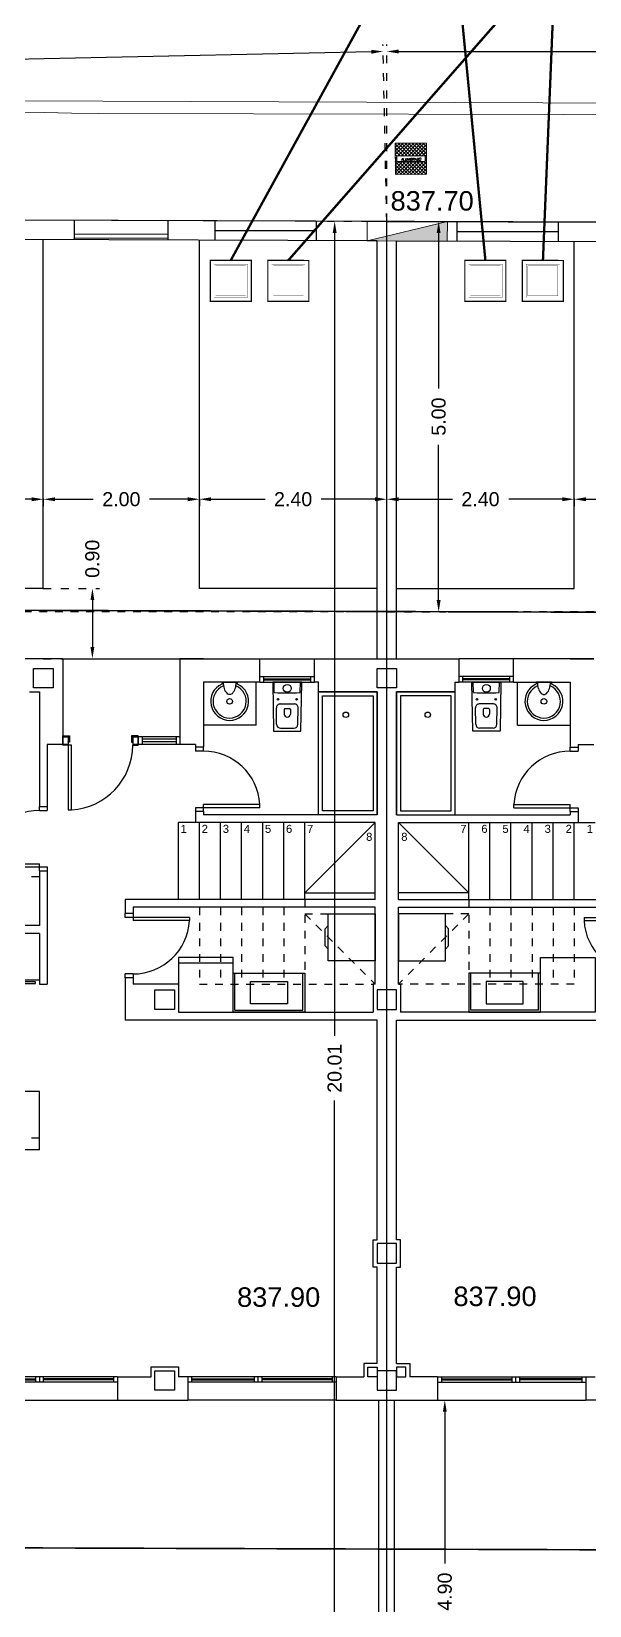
# Model space of a CAD drawing. Header units: millimetres. Extents: x 441061 to 442903, y 4515148 to 4515613.
# Drawn here: x 442276.41 to 442283.56, y 4515530.86 to 4515551.03 of the extents above; entities that cross this region are included whole.
import ezdxf
from ezdxf.enums import TextEntityAlignment as Align

# ---------------------------------------------------------------- set-up
doc = ezdxf.new("R2010")
doc.units = ezdxf.units.MM
for name, pattern in [('CONTINUA', [0]), ('PUNTOS2', [0.125, 0, -0.125]), ('RAYITAS', [0.375, 0.25, -0.125])]:
    doc.linetypes.add(name, pattern=pattern)
for name, color, linetype in [('01_cotas', 254, 'Continuous'), ('01_ejes', 10, 'Continuous'), ('01_implantación', 5, 'Continuous'), ('01_mono BAJA', 2, 'Continuous'), ('01_parcela', 7, 'Continuous'), ('01_proyección', 4, 'RAYITAS'), ('01_retranqueo', 250, 'Continuous'), ('01_textos', 7, 'Continuous'), ('01_urb interior', 4, 'Continuous')]:
    doc.layers.add(name, color=color, linetype=linetype)
doc.layers.add('01_muebles_B', color=254, linetype='Continuous', lineweight=5)
doc.layers.add('INGIN SANEAMIENTO ENTERRADO FECALES', color=10, linetype='Continuous', lineweight=25)
doc.styles.add('Estilo1', font='swissel.ttf')
doc.styles.add('NIEVES2', font='sanss___.ttf')
doc.styles.add('ROMANS', font='romans')
doc.dimstyles.new('DECIMAL-50', dxfattribs={"dimtxt": 0.08, "dimasz": 0.15, "dimexe": 0.09, "dimexo": 0, "dimgap": 0.09, "dimtad": 0, "dimzin": 0, "dimdsep": 46, "dimtxsty": 'ROMANS', "dimcen": 0.09, "dimclrt": 6, "dimadec": 0, "dimazin": 0, "dimtfac": 1.38, "dimtix": 1, "dimtofl": 0, "dimtmove": 2, "dimatfit": 3, "dimldrblk": 'OBLIQUE', "dimfxl": 1, "dimtolj": 1, "dimtzin": 0, "dimarcsym": 0})

# ---------------------------------------------------------------- blocks, each defined once
blk = doc.blocks.new('A$C6A825EFA')
at = {"layer": '01_mono BAJA', "color": 254}
for p, q in [((3.7, 12.5, 0), (2.6, 12.5, 0)), ((3.7, 12.5, 0), (3.7, 11.4, 0)), ((3.7, 12.5, 0), (5.2, 12.5, 0)), ((5.5, 12.5, 0), (5.2, 12.5, 0)), ((5.2, 12.5, 0), (5.2, 11.4, 0)), ((5.2, 12.5, 0), (6.225, 12.5, 0)), ((6.225, 12.2, 0), (6.225, 12.5, 0)), ((6.225, 12.5, 0), (6.925, 12.5, 0)), ((6.925, 12.5, 0), (8.775, 12.5, 0)), ((6.925, 12.2, 0), (6.925, 12.5, 0)), ((8.775, 12.2, 0), (8.775, 12.5, 0)), ((9.475, 12.5, 0), (8.775, 12.5, 0)), ((10.5, 12.5, 0), (9.475, 12.5, 0)), ((9.475, 12.2, 0), (9.475, 12.5, 0)), ((10.2, 12.5, 0), (10.5, 12.5, 0)), ((5.5, 12.2, 0), (5.5, 11.366, 0)), ((6.225, 12.2, 0), (5.5, 12.2, 0)), ((5.741, 12.198, 0), (5.742, 12.183, 0)), ((5.743, 12.2, 0), (5.932, 12.2, 0)), ((5.934, 12.198, 0), (5.933, 12.183, 0)), ((6.175, 11.65, 0), (6.175, 12.2, 0)), ((6.225, 12.27, 0), (6.925, 12.27, 0)), ((6.225, 12.2, 0), (6.925, 12.2, 0)), ((6.275, 12.2, 0), (6.275, 12.27, 0)), ((6.275, 12.242, 0), (6.875, 12.242, 0)), ((6.275, 12.228, 0), (6.875, 12.228, 0)), ((6.409, 12.073, 0), (6.407, 12.2, 0)), ((6.741, 12.073, 0), (6.743, 12.2, 0)), ((6.875, 12.2, 0), (6.875, 12.27, 0)), ((6.975, 12.2, 0), (6.925, 12.2, 0)), ((6.975, 12.075, 0), (6.975, 12.2, 0)), ((8.725, 12.075, 0), (8.725, 12.2, 0)), ((8.725, 12.2, 0), (8.775, 12.2, 0)), ((9.475, 12.27, 0), (8.775, 12.27, 0)), ((9.475, 12.2, 0), (8.775, 12.2, 0)), ((8.825, 12.2, 0), (8.825, 12.27, 0)), ((9.425, 12.242, 0), (8.825, 12.242, 0)), ((9.425, 12.228, 0), (8.825, 12.228, 0)), ((8.959, 12.073, 0), (8.957, 12.2, 0)), ((9.291, 12.073, 0), (9.293, 12.2, 0)), ((9.425, 12.2, 0), (9.425, 12.27, 0)), ((9.475, 12.2, 0), (10.2, 12.2, 0)), ((9.525, 11.65, 0), (9.525, 12.2, 0)), ((9.766, 12.198, 0), (9.767, 12.183, 0)), ((9.957, 12.2, 0), (9.768, 12.2, 0)), ((9.959, 12.198, 0), (9.958, 12.183, 0)), ((10.2, 12.2, 0), (10.2, 11.366, 0)), ((3.275, 12.075), (3.4, 12.075)), ((3.4, 12.075, 0), (3.4, 10.606, 0)), ((5.853, 12.043, 0), (5.822, 12.043, 0)), ((6.485, 11.92, 0), (6.665, 11.92, 0)), ((7.725, 12.075, 0), (6.975, 12.075, 0)), ((7.725, 10.5, 0), (7.725, 12.075, 0)), ((7.975, 10.5, 0), (7.975, 12.075, 0)), ((7.975, 12.075, 0), (8.725, 12.075, 0)), ((9.215, 11.92, 0), (9.035, 11.92, 0)), ((9.847, 12.043, 0), (9.878, 12.043, 0)), ((6.439, 11.659, 0), (6.435, 11.869, 0)), ((6.535, 11.85, 0), (6.535, 11.79, 0)), ((6.545, 11.86, 0), (6.605, 11.86, 0)), ((6.615, 11.85, 0), (6.615, 11.79, 0)), ((6.711, 11.659, 0), (6.715, 11.869, 0)), ((8.989, 11.659, 0), (8.985, 11.869, 0)), ((9.085, 11.85, 0), (9.085, 11.79, 0)), ((9.155, 11.86, 0), (9.095, 11.86, 0)), ((9.165, 11.85, 0), (9.165, 11.79, 0)), ((9.261, 11.659, 0), (9.265, 11.869, 0)), ((3.785, 11.5, 0), (3.785, 11.44, 0)), ((4.58, 11.5, 0), (4.58, 11.44, 0)), ((4.665, 11.5, 0), (4.665, 11.4, 0)), ((5.2, 11.5, 0), (4.665, 11.5, 0)), ((4.715, 11.5, 0), (4.715, 11.4, 0)), ((5.15, 11.5, 0), (5.15, 11.4, 0)), ((6.175, 11.65, 0), (5.5, 11.65, 0)), ((6.489, 11.61, 0), (6.661, 11.61, 0)), ((9.211, 11.61, 0), (9.039, 11.61, 0)), ((9.525, 11.65, 0), (10.2, 11.65, 0)), ((3.7, 11.4, 0), (3.5, 11.4, 0)), ((3.5, 11.4, 0), (3.5, 10.606, 0)), ((3.71, 11.4, 0), (3.77, 11.4, 0)), ((3.77, 11.43, 0), (3.77, 11.4, 0)), ((4.595, 11.43, 0), (4.595, 11.4, 0)), ((5.2, 11.4, 0), (4.665, 11.4, 0)), ((5.15, 11.467, 0), (4.715, 11.467, 0)), ((5.15, 11.433, 0), (4.715, 11.433, 0)), ((5.4, 11.4, 0), (5.2, 11.4, 0)), ((5.4, 11.4, 0), (5.4, 11.366, 0)), ((5.5, 11.366, 0), (5.4, 11.366, 0)), ((5.4, 11.366, 0), (5.4, 11.316, 0)), ((5.5, 11.316, 0), (5.4, 11.316, 0)), ((5.5, 11.316, 0), (5.5, 11.366, 0)), ((10.2, 11.366, 0), (10.3, 11.366, 0)), ((10.2, 11.316, 0), (10.2, 11.366, 0)), ((10.2, 11.316, 0), (10.3, 11.316, 0)), ((10.3, 11.4, 0), (10.5, 11.4, 0)), ((10.3, 11.4, 0), (10.3, 11.366, 0)), ((10.3, 11.366, 0), (10.3, 11.316, 0)), ((3.4, 10.606, 0), (3.5, 10.606, 0)), ((3.4, 10.556, 0), (3.4, 10.606, 0)), ((3.4, 10.556, 0), (3.5, 10.556, 0)), ((3.5, 10.606, 0), (3.5, 10.556, 0)), ((6.224, 10.591, 0), (5.4, 10.591, 0)), ((5.4, 10.591, 0), (5.4, 10.541, 0)), ((5.4, 10.541, 0), (5.4, 10.4, 0)), ((5.5, 10.541, 0), (5.4, 10.541, 0)), ((5.5, 10.541, 0), (5.5, 10.632, 0)), ((6.224, 10.632, 0), (5.5, 10.632, 0)), ((5.5, 10.541, 0), (5.5, 10.5, 0)), ((7.725, 10.5, 0), (5.5, 10.5, 0)), ((6.224, 10.591, 0), (6.224, 10.632, 0)), ((8.025, 10.5, 0), (10.2, 10.5, 0)), ((9.476, 10.591, 0), (9.476, 10.632, 0)), ((9.476, 10.632, 0), (10.2, 10.632, 0)), ((9.476, 10.591, 0), (10.3, 10.591, 0)), ((10.2, 10.541, 0), (10.2, 10.632, 0)), ((10.2, 10.541, 0), (10.2, 10.5, 0)), ((10.2, 10.541, 0), (10.3, 10.541, 0)), ((10.3, 10.591, 0), (10.3, 10.541, 0)), ((10.3, 10.541, 0), (10.3, 10.4, 0)), ((5.18, 9.415, 0), (5.18, 10.4, 0)), ((5.4, 10.4, 0), (5.18, 10.4, 0)), ((7.7, 10.4, 0), (5.4, 10.4, 0)), ((5.45, 9.415, 0), (5.45, 10.4, 0)), ((5.72, 9.415, 0), (5.72, 10.4, 0)), ((5.99, 9.415, 0), (5.99, 10.4, 0)), ((6.26, 9.415, 0), (6.26, 10.4, 0)), ((6.53, 9.415, 0), (6.53, 10.4, 0)), ((6.8, 9.415, 0), (6.8, 10.4, 0)), ((6.8, 9.5, 0), (7.7, 10.4, 0)), ((7.7, 9.415, 0), (7.7, 10.4, 0)), ((8, 10.4, 0), (10.3, 10.4, 0)), ((8, 9.415, 0), (8, 10.4, 0)), ((8.9, 9.5, 0), (8, 10.4, 0)), ((8.9, 9.415, 0), (8.9, 10.4, 0)), ((9.17, 9.415, 0), (9.17, 10.4, 0)), ((9.44, 9.415, 0), (9.44, 10.4, 0)), ((9.71, 9.415, 0), (9.71, 10.4, 0)), ((9.98, 9.415, 0), (9.98, 10.4, 0)), ((10.25, 9.415, 0), (10.25, 10.4, 0)), ((10.3, 10.4, 0), (10.52, 10.4, 0)), ((2.676, 9.872, 0), (3.4, 9.872, 0)), ((2.676, 9.831, 0), (3.5, 9.831, 0)), ((3.4, 9.781, 0), (3.4, 9.872, 0)), ((3.4, 9.781, 0), (3.4, 9.08, 0)), ((3.4, 9.781, 0), (3.5, 9.781, 0)), ((3.5, 9.831, 0), (3.5, 9.781, 0)), ((3.5, 9.781, 0), (3.5, 8.33, 0)), ((6.8, 9.5, 0), (7.7, 9.5, 0)), ((8.9, 9.5, 0), (8, 9.5, 0)), ((7.7, 9.415, 0), (4.5, 9.415, 0)), ((4.5, 9.415, 0), (4.5, 9.235, 0)), ((4.5, 9.415, 0), (4.5, 9.235, 0)), ((7.7, 9.315, 0), (4.6, 9.315, 0)), ((4.6, 9.315, 0), (4.6, 9.235, 0)), ((4.6, 9.315, 0), (4.6, 9.235, 0)), ((7.7, 8.33, 0), (7.7, 9.315, 0)), ((8, 9.415, 0), (11.2, 9.415, 0)), ((8, 8.33, 0), (8, 9.315, 0)), ((8, 9.315, 0), (11.1, 9.315, 0)), ((3.4, 9.08, 0), (0.52, 9.08, 0)), ((4.6, 9.235, 0), (4.5, 9.235, 0)), ((4.5, 9.185, 0), (4.5, 9.235, 0)), ((5.324, 9.185, 0), (4.5, 9.185, 0)), ((4.6, 9.235, 0), (4.6, 9.144, 0)), ((5.324, 9.144, 0), (4.6, 9.144, 0)), ((5.324, 9.185, 0), (5.324, 9.144, 0)), ((10.376, 9.185, 0), (10.376, 9.144, 0)), ((10.376, 9.185, 0), (11.2, 9.185, 0)), ((10.376, 9.144, 0), (11.1, 9.144, 0)), ((3.4, 8.98, 0), (0.425, 8.98, 0)), ((3.4, 8.98, 0), (3.4, 8.33, 0)), ((5.88, 8.6, 0), (5.18, 8.6, 0)), ((3.4, 8.38, 0), (0.425, 8.38, 0)), ((3.4, 8.33, 0), (3.5, 8.33, 0)), ((4.5, 8.41, 0), (4.5, 8.46, 0)), ((4.6, 8.46, 0), (4.5, 8.46, 0)), ((4.5, 8.41, 0), (4.5, 7.87, 0)), ((4.6, 8.41, 0), (4.5, 8.41, 0)), ((4.6, 8.46, 0), (4.6, 8.41, 0)), ((4.6, 8.41, 0), (4.6, 8.33, 0)), ((5.18, 8.33, 0), (4.6, 8.33, 0)), ((5.18, 8.33, 0), (5.18, 7.97, 0)), ((5.905, 7.995, 0), (5.905, 8.47, 0)), ((6.775, 7.995, 0), (6.775, 8.47, 0)), ((7.7, 8.33, 0), (7.675, 8.33, 0)), ((7.7, 8.33, 0), (7.675, 8.33, 0)), ((7.675, 8.33, 0), (7.675, 7.97, 0)), ((8, 8.33, 0), (8.025, 8.33, 0)), ((8, 8.33, 0), (8.025, 8.33, 0)), ((8.025, 8.33, 0), (8.025, 7.97, 0)), ((8.925, 7.995, 0), (8.925, 8.47, 0)), ((9.795, 7.995, 0), (9.795, 8.47, 0)), ((7.725, 7.87, 0), (4.5, 7.87, 0)), ((5.18, 7.97, 0), (7.675, 7.97, 0)), ((5.905, 7.995, 0), (6.775, 7.995, 0)), ((7.725, 5.055, 0), (7.725, 7.87, 0)), ((7.975, 5.055, 0), (7.975, 7.87, 0)), ((7.975, 7.87, 0), (11.2, 7.87, 0)), ((10.52, 7.97, 0), (8.025, 7.97, 0)), ((9.795, 7.995, 0), (8.925, 7.995, 0)), ((3.4, 6.955, 0), (0.3, 6.955, 0)), ((3.4, 6.205, 0), (3.4, 6.955, 0)), ((3.4, 6.205, 0), (0.3, 6.205, 0)), ((7.675, 4.705, 0), (7.675, 5.055, 0)), ((7.675, 5.055, 0), (7.725, 5.055, 0)), ((8.025, 5.055, 0), (7.975, 5.055, 0)), ((8.025, 4.705, 0), (8.025, 5.055, 0)), ((7.725, 4.705, 0), (7.675, 4.705, 0)), ((7.725, 3.47, 0), (7.725, 4.705, 0)), ((7.975, 3.47, 0), (7.975, 4.705, 0)), ((7.975, 4.705, 0), (8.025, 4.705, 0)), ((7.725, 3.47, 0), (7.555, 3.47, 0)), ((7.555, 3.47, 0), (7.555, 3.3, 0)), ((7.975, 3.47, 0), (8.145, 3.47, 0)), ((8.145, 3.47, 0), (8.145, 3.3, 0)), ((4.4, 3.3, 0), (1.6, 3.3, 0)), ((4.4, 3.23, 0), (1.6, 3.23, 0)), ((1.65, 3.272, 0), (3.35, 3.272, 0)), ((1.65, 3.258, 0), (3.35, 3.258, 0)), ((3.35, 3.3, 0), (3.35, 3.23, 0)), ((3.4, 3.3, 0), (3.4, 3.23, 0)), ((3.45, 3.3, 0), (3.45, 3.23, 0)), ((4.35, 3.272, 0), (3.45, 3.272, 0)), ((4.35, 3.258, 0), (3.45, 3.258, 0)), ((4.35, 3.3, 0), (4.35, 3.23, 0)), ((4.4, 3.3, 0), (4.4, 3, 0)), ((4.4, 3.3, 0), (4.83, 3.3, 0)), ((5.3, 3.3, 0), (5.18, 3.3, 0)), ((7.2, 3.3, 0), (5.3, 3.3, 0)), ((5.3, 3.3, 0), (5.3, 3, 0)), ((7.2, 3.23, 0), (5.3, 3.23, 0)), ((5.35, 3.3, 0), (5.35, 3.23, 0)), ((5.35, 3.272, 0), (6.15, 3.272, 0)), ((5.35, 3.258, 0), (6.15, 3.258, 0)), ((6.15, 3.3, 0), (6.15, 3.23, 0)), ((6.2, 3.3, 0), (6.2, 3.23, 0)), ((6.25, 3.3, 0), (6.25, 3.23, 0)), ((7.15, 3.272, 0), (6.25, 3.272, 0)), ((7.15, 3.258, 0), (6.25, 3.258, 0)), ((7.15, 3.3, 0), (7.15, 3.23, 0)), ((7.2, 3.3, 0), (7.555, 3.3, 0)), ((7.2, 3.3, 0), (7.2, 3, 0)), ((8.5, 3.3, 0), (8.145, 3.3, 0)), ((8.5, 3.3, 0), (10.4, 3.3, 0)), ((8.5, 3.3, 0), (8.5, 3, 0)), ((8.5, 3.23, 0), (10.4, 3.23, 0)), ((8.55, 3.3, 0), (8.55, 3.23, 0)), ((8.55, 3.272, 0), (9.45, 3.272, 0)), ((8.55, 3.258, 0), (9.45, 3.258, 0)), ((9.45, 3.3, 0), (9.45, 3.23, 0)), ((9.5, 3.3, 0), (9.5, 3.23, 0)), ((9.55, 3.3, 0), (9.55, 3.23, 0)), ((10.35, 3.272, 0), (9.55, 3.272, 0)), ((10.35, 3.258, 0), (9.55, 3.258, 0)), ((10.35, 3.3, 0), (10.35, 3.23, 0)), ((10.4, 3.3, 0), (10.4, 3, 0)), ((10.4, 3.3, 0), (10.52, 3.3, 0)), ((1.6, 3, 0), (4.4, 3, 0)), ((4.4, 3, 0), (5.3, 3, 0)), ((7.2, 3, 0), (5.3, 3, 0)), ((7.2, 3, 0), (8.5, 3, 0)), ((7.75, 0, 0), (7.75, 3, 0)), ((7.95, 0, 0), (7.95, 3, 0)), ((8.5, 3, 0), (10.4, 3, 0)), ((11.3, 3, 0), (10.4, 3, 0))]:
    blk.add_line(p, q, dxfattribs=at)
for points in [[(3.575, 12.125), (3.325, 12.125), (3.325, 12.375), (3.575, 12.375), (3.575, 12.125)], [(7.725, 12.375), (7.975, 12.375), (7.975, 12.125), (7.725, 12.125), (7.725, 12.375)], [(5.13, 8.005), (4.88, 8.005), (4.88, 8.255), (5.13, 8.255), (5.13, 8.005)], [(7.725, 8.005), (7.975, 8.005), (7.975, 8.255), (7.725, 8.255), (7.725, 8.005)], [(7.725, 4.755), (7.975, 4.755), (7.975, 5.005), (7.725, 5.005), (7.725, 4.755)], [(5.13, 3.125), (4.88, 3.125), (4.88, 3.375), (5.13, 3.375), (5.13, 3.125)], [(7.725, 3.125), (7.975, 3.125), (7.975, 3.375), (7.725, 3.375), (7.725, 3.125)]]:
    blk.add_lwpolyline(points, close=True, dxfattribs=at)
at = {"layer": '01_mono BAJA', "color": 254, "elevation": 0, "flags": 128}
for points in [[(6.394, 12.2, 0.414214), (6.39, 12.196), (6.39, 12.195), (6.4, 11.574, 0.436396), (6.404, 11.57), (6.746, 11.57, 0.436396), (6.75, 11.574), (6.76, 12.195), (6.76, 12.196, 0.414214), (6.756, 12.2)], [(9.306, 12.2, -0.414214), (9.31, 12.196), (9.31, 12.195), (9.3, 11.574, -0.436396), (9.296, 11.57), (8.954, 11.57, -0.436396), (8.95, 11.574), (8.94, 12.195), (8.94, 12.196, -0.414214), (8.944, 12.2)]]:
    blk.add_lwpolyline(points, format="xyb", close=True, dxfattribs=at)
at = {"layer": '01_mono BAJA', "color": 254, "elevation": 0}
for points in [[(6.975, 12.075), (7.725, 12.075), (7.725, 10.5), (6.975, 10.5)], [(7.025, 12.025), (7.675, 12.025), (7.675, 10.55), (7.025, 10.55)], [(8.725, 12.075), (7.975, 12.075), (7.975, 10.5), (8.725, 10.5)], [(8.675, 12.025), (8.025, 12.025), (8.025, 10.55), (8.675, 10.55)], [(3.785, 11.51), (3.785, 11.5), (3.7, 11.5), (3.7, 11.51)], [(3.77, 11.4), (3.7, 11.4), (3.7, 11.5), (3.77, 11.5)], [(4.58, 11.51), (4.58, 11.5), (4.665, 11.5), (4.665, 11.51)], [(3.77, 11.4), (3.77, 11.39), (3.7, 11.39), (3.7, 11.4)], [(3.785, 11.44), (3.785, 11.43), (3.77, 11.43), (3.77, 11.44)], [(3.77, 11.39), (3.77, 10.565), (3.81, 10.565), (3.81, 11.39)], [(4.58, 11.44), (4.58, 11.43), (4.595, 11.43), (4.595, 11.44)], [(4.595, 11.4), (4.595, 11.39), (4.665, 11.39), (4.665, 11.4)], [(7.1, 9.23), (7.7, 9.23), (7.7, 8.63), (7.1, 8.63)], [(8.6, 9.23), (8, 9.23), (8, 8.63), (8.6, 8.63)], [(5.18, 8.67), (5.18, 7.97), (5.88, 7.97), (5.88, 8.67)], [(10.52, 8.67), (10.52, 7.97), (9.82, 7.97), (9.82, 8.67)], [(2.85, 8.36), (2.85, 8.34), (3.35, 8.34), (3.35, 8.36)], [(5.88, 8.47), (6.8, 8.47), (6.8, 7.97), (5.88, 7.97)], [(6.104, 8.363), (6.576, 8.363), (6.576, 8.077), (6.104, 8.077)], [(9.82, 8.47), (8.9, 8.47), (8.9, 7.97), (9.82, 7.97)], [(9.596, 8.363), (9.124, 8.363), (9.124, 8.077), (9.596, 8.077)], [(7.605, 3.42), (7.725, 3.42), (7.725, 3.3), (7.605, 3.3)], [(8.095, 3.42), (7.975, 3.42), (7.975, 3.3), (8.095, 3.3)]]:
    blk.add_lwpolyline(points, close=True, dxfattribs=at)
for points in [[(4.595, 11.5), (4.595, 11.4)], [(4.665, 11.4), (4.665, 11.5)], [(7.1, 8.78), (7.06, 8.82), (7.06, 9.04), (7.1, 9.08)], [(8.6, 8.78), (8.64, 8.82), (8.64, 9.04), (8.6, 9.08)]]:
    blk.add_lwpolyline(points, dxfattribs=at)
at = {"layer": '01_mono BAJA', "color": 254}
blk.add_lwpolyline([(4.83, 3.3), (4.83, 3.425), (5.18, 3.425), (5.18, 3.3)], dxfattribs=at)
for centre, radius in [((6.575, 12.12, 0), 0.051), ((9.125, 12.12, 0), 0.051), ((5.837, 11.953, 0), 0.036), ((6.455, 11.98, 0), 0.01), ((6.695, 11.98, 0), 0.01), ((9.005, 11.98, 0), 0.01), ((9.245, 11.98, 0), 0.01), ((9.862, 11.953, 0), 0.036), ((7.325, 11.781, 0), 0.035), ((8.375, 11.781, 0), 0.035)]:
    blk.add_circle(centre, radius, dxfattribs=at)
for centre, radius, start, end in [((5.837, 11.953, 0), 0.243, 114.8749, 65.1251), ((5.837, 11.953, 0), 0.213, 112.0656, 68.0564), ((5.729, 12.184, 0), 0.0128, 300.5291, 356.214), ((5.743, 12.197, 0), 0.0027, 90, 173.3159), ((6.033, 12.197, 0), 0.279, 179.383, 196.8165), ((5.903, 12.158, 0), 0.143, 196.8165, 225.6956), ((5.772, 12.158, 0), 0.143, 314.3044, 343.1835), ((5.642, 12.197, 0), 0.279, 343.1835, 0.617), ((5.932, 12.197, 0), 0.0027, 6.6841, 90), ((5.946, 12.184, 0), 0.0128, 183.786, 239.4709), ((9.862, 11.953, 0), 0.243, 114.8749, 65.1251), ((9.862, 11.953, 0), 0.213, 111.9436, 67.9344), ((9.754, 12.184, 0), 0.0128, 300.5291, 356.214), ((9.768, 12.197, 0), 0.0027, 90, 173.3159), ((10.058, 12.197, 0), 0.279, 179.383, 196.8165), ((9.928, 12.158, 0), 0.143, 196.8165, 225.6956), ((9.797, 12.158, 0), 0.143, 314.3044, 343.1835), ((9.667, 12.197, 0), 0.279, 343.1835, 0.617), ((9.957, 12.197, 0), 0.0027, 6.6841, 90), ((9.971, 12.184, 0), 0.0128, 183.786, 239.4709), ((5.837, 12.091, 0), 0.0498, 225.6956, 252.5904), ((5.837, 12.091, 0), 0.0498, 287.9532, 314.3044), ((6.416, 12.073, 0), 0.007, 180.924, 266.9359), ((6.575, 15.044, 0), 2.982, 266.9359, 273.0641), ((6.485, 11.87, 0), 0.05, 90, 180.924), ((6.665, 11.87, 0), 0.05, 359.076, 90), ((6.734, 12.073, 0), 0.007, 273.0641, 359.076), ((8.966, 12.073, 0), 0.007, 180.924, 266.9359), ((9.125, 15.044, 0), 2.982, 266.9359, 273.0641), ((9.035, 11.87, 0), 0.05, 90, 180.924), ((9.215, 11.87, 0), 0.05, 359.076, 90), ((9.284, 12.073, 0), 0.007, 273.0641, 359.076), ((9.863, 12.091, 0), 0.0498, 225.6956, 252.0468), ((9.863, 12.091, 0), 0.0498, 287.4096, 314.3044), ((6.545, 11.85, 0), 0.01, 90, 180), ((6.575, 11.79, 0), 0.04, 180, 0), ((6.605, 11.85, 0), 0.01, 0, 90), ((9.095, 11.85, 0), 0.01, 90, 180), ((9.125, 11.79, 0), 0.04, 180, 0), ((9.155, 11.85, 0), 0.01, 0, 90), ((6.489, 11.66, 0), 0.05, 180.924, 270), ((6.661, 11.66, 0), 0.05, 270, 359.076), ((9.039, 11.66, 0), 0.05, 180.924, 270), ((9.211, 11.66, 0), 0.05, 270, 359.076), ((3.768, 11.391, 0), 0.827, 272.8856, 359.9505), ((5.5, 10.591, 0), 0.725, 3.2758, 90), ((10.2, 10.591, 0), 0.725, 90, 176.7242), ((3.4, 9.831, 0), 0.725, 90, 176.7242), ((4.6, 9.185, 0), 0.725, 270, 356.7242), ((11.1, 9.185, 0), 0.725, 183.2758, 270)]:
    blk.add_arc(centre, radius, start, end, dxfattribs=at)
at = {"layer": '01_proyección', "color": 120, "ltscale": 0.25}
for p, q in [((3.4, 9.705, 0), (0.52, 9.705, 0)), ((5.45, 9.315, 0), (5.45, 8.33, 0)), ((5.72, 9.315, 0), (5.72, 8.33, 0)), ((5.99, 9.315, 0), (5.99, 8.33, 0)), ((6.26, 9.315, 0), (6.26, 8.33, 0)), ((6.53, 9.315, 0), (6.53, 8.33, 0)), ((6.8, 9.415, 0), (6.8, 8.33, 0)), ((8.9, 9.415, 0), (8.9, 8.33, 0)), ((9.17, 9.315, 0), (9.17, 8.33, 0)), ((9.44, 9.315, 0), (9.44, 8.33, 0)), ((9.71, 9.315, 0), (9.71, 8.33, 0)), ((9.98, 9.315, 0), (9.98, 8.33, 0)), ((10.25, 9.315, 0), (10.25, 8.33, 0)), ((6.8, 9.23, 0), (7.7, 9.23, 0)), ((6.8, 9.23, 0), (7.7, 8.33, 0)), ((8.9, 9.23, 0), (8, 9.23, 0)), ((8.9, 9.23, 0), (8, 8.33, 0)), ((5.45, 8.33, 0), (7.675, 8.33, 0)), ((10.25, 8.33, 0), (8.025, 8.33, 0)), ((3.4, 6.355, 0), (0.3, 6.355, 0))]:
    blk.add_line(p, q, dxfattribs=at)
at = {"layer": '01_proyección', "color": 120, "ltscale": 0.25, "elevation": 0}
blk.add_lwpolyline([(15.7, 7.405), (16.3, 7.405), (16.3, 13.1), (-0.6, 13.1), (-0.6, 7.405), (0, 7.405)], dxfattribs=at)
at = {"layer": '01_mono BAJA', "color": 254, "style": 'NIEVES2'}
for s, p in [('1', (5.249, 10.268, 0)), ('2', (5.519, 10.268, 0)), ('3', (5.789, 10.268, 0)), ('4', (6.059, 10.268, 0)), ('5', (6.329, 10.268, 0)), ('6', (6.599, 10.268, 0)), ('7', (6.869, 10.268, 0)), ('8', (7.625, 10.166, 0))]:
    blk.add_text(s, height=0.103, dxfattribs=at).set_placement(p, align=Align.CENTER)
for s, p in [('7', (8.831, 10.268, 0)), ('6', (9.101, 10.268, 0)), ('5', (9.371, 10.268, 0)), ('4', (9.641, 10.268, 0)), ('3', (9.911, 10.268, 0)), ('2', (10.181, 10.268, 0)), ('1', (10.451, 10.268, 0)), ('8', (8.075, 10.166, 0))]:
    blk.add_text(s, height=0.103, rotation=0, dxfattribs=at).set_placement(p, align=Align.CENTER)
blk = doc.blocks.new('ARQUETA FECALES 1')
at = {"layer": 'INGIN SANEAMIENTO ENTERRADO FECALES'}
for points, const_width in [([(13.525, 21.29), (13.525, 21.824), (14.059, 21.824), (14.059, 21.29)], 0.015), ([(13.574, 21.339), (13.574, 21.775), (14.01, 21.775), (14.01, 21.339)], 0.0015), ([(13.597, 21.362), (13.597, 21.753), (13.988, 21.753), (13.988, 21.362)], 0.0015)]:
    blk.add_lwpolyline(points, close=True, dxfattribs=dict(at, const_width=const_width))
blk = doc.blocks.new('AL')
h = blk.add_hatch()
h.set_pattern_fill('ANSI37', color=256, scale=0.01)
h.set_pattern_definition([(45.00000001175, (-280056.487906, -4524533.842966), (-0.02245064030728, 0.02245064029807), []), (135.00000001175, (-280056.487906, -4524533.842966), (-0.02245064029807, -0.02245064030728), [])])
h.paths.add_polyline_path([(0.2, 0.2), (-0.2, 0.2), (-0.035, 0.035), (0.182, 0.035), (0.182, -0.035), (0.035, -0.035), (0.2, -0.2)], flags=17)
h.paths.add_polyline_path([(0.035, -0.035), (-0.182, -0.035), (-0.182, 0.035), (-0.035, 0.035), (-0.2, 0.2), (-0.2, -0.2), (0.2, -0.2)], flags=17)
for points in [[(-0.2, 0.2), (0.2, 0.2)], [(-0.2, 0.2), (-0.2, -0.2)], [(0.2, 0.2), (0.2, -0.2)], [(-0.2, -0.2), (0.2, -0.2)]]:
    blk.add_lwpolyline(points)
blk.add_lwpolyline([(0.182, -0.035), (-0.182, -0.035), (-0.182, 0.035), (0.182, 0.035)], close=True)
at = {"style": 'ROMANS', "oblique": 15, "width": 1.035276}
blk.add_text('ALUMBRADO', height=0.0315, dxfattribs=at).set_placement((0, -0.022), align=Align.CENTER)
blk = doc.blocks.new('*D119')
at = {"layer": '01_cotas', "color": 0, "lineweight": -2, "transparency": 16777216}
for p, q in [((442280.765, 4515550.773), (442273.085, 4515550.605)), ((442264.536, 4515550.418), (442272.217, 4515550.586))]:
    blk.add_line(p, q, dxfattribs=at)
at = {"layer": '01_cotas', "color": 0, "linetype": 'PUNTOS2', "lineweight": -2, "transparency": 16777216}
for p, q in [((442280.962, 4515548.6), (442280.913, 4515550.867)), ((442264.434, 4515548.238), (442264.384, 4515550.504))]:
    blk.add_line(p, q, dxfattribs=at)
at = {"layer": '01_cotas', "color": 0, "transparency": 16777216}
for points in [[(442280.764, 4515550.798), (442280.765, 4515550.748), (442280.915, 4515550.777)], [(442264.536, 4515550.443), (442264.537, 4515550.393), (442264.386, 4515550.414)]]:
    blk.add_solid(points, dxfattribs=at)
at = {"layer": '01_cotas', "color": 7, "transparency": 16777216, "insert": (442272.651, 4515550.596), "char_height": 0.18, "attachment_point": 5, "rotation": 1.2559, "style": 'Estilo1'}
blk.add_mtext('\\A1;16.53', dxfattribs=at)
blk = doc.blocks.new('*D120')
at = {"layer": '01_cotas', "color": 0, "linetype": 'PUNTOS2', "lineweight": -2, "transparency": 16777216}
for p, q in [((442280.962, 4515548.6), (442280.962, 4515550.867)), ((442296.192, 4515548.603), (442296.192, 4515550.87))]:
    blk.add_line(p, q, dxfattribs=at)
at = {"layer": '01_cotas', "color": 0, "lineweight": -2, "transparency": 16777216}
for p, q in [((442281.112, 4515550.777), (442288.143, 4515550.778)), ((442296.042, 4515550.78), (442289.011, 4515550.778))]:
    blk.add_line(p, q, dxfattribs=at)
at = {"layer": '01_cotas', "color": 0, "transparency": 16777216}
for points in [[(442281.112, 4515550.802), (442281.112, 4515550.752), (442280.962, 4515550.777)], [(442296.042, 4515550.805), (442296.042, 4515550.755), (442296.192, 4515550.78)]]:
    blk.add_solid(points, dxfattribs=at)
at = {"layer": '01_cotas', "color": 7, "transparency": 16777216, "insert": (442288.577, 4515550.778), "char_height": 0.18, "attachment_point": 5, "rotation": 0.0115, "style": 'Estilo1'}
blk.add_mtext('\\A1;15.23', dxfattribs=at)
blk = doc.blocks.new('*D124')
at = {"layer": '01_cotas', "color": 0, "linetype": 'PUNTOS2', "lineweight": -2, "transparency": 16777216}
for p, q in [((442280.962, 4515548.6), (442280.204, 4515548.6)), ((442280.962, 4515528.587), (442280.204, 4515528.587))]:
    blk.add_line(p, q, dxfattribs=at)
at = {"layer": '01_cotas', "color": 0, "lineweight": -2, "transparency": 16777216}
for p, q in [((442280.294, 4515548.45), (442280.294, 4515538.162)), ((442280.294, 4515528.737), (442280.294, 4515537.333))]:
    blk.add_line(p, q, dxfattribs=at)
at = {"layer": '01_cotas', "color": 0, "transparency": 16777216}
for points in [[(442280.269, 4515548.45), (442280.319, 4515548.45), (442280.294, 4515548.6)], [(442280.269, 4515528.737), (442280.319, 4515528.737), (442280.294, 4515528.587)]]:
    blk.add_solid(points, dxfattribs=at)
at = {"layer": '01_cotas', "color": 7, "transparency": 16777216, "insert": (442280.294, 4515537.748), "char_height": 0.18, "attachment_point": 5, "rotation": 90, "style": 'Estilo1'}
blk.add_mtext('\\A1;20.01', dxfattribs=at)
blk = doc.blocks.new('*D126')
at = {"layer": '01_cotas', "color": 0, "linetype": 'PUNTOS2', "lineweight": -2, "transparency": 16777216}
for p, q in [((442280.962, 4515548.6), (442281.716, 4515548.6)), ((442280.962, 4515543.596), (442281.716, 4515543.596))]:
    blk.add_line(p, q, dxfattribs=at)
at = {"layer": '01_cotas', "color": 0, "lineweight": -2, "transparency": 16777216}
for p, q in [((442281.626, 4515548.45), (442281.626, 4515546.458)), ((442281.626, 4515543.746), (442281.626, 4515545.738))]:
    blk.add_line(p, q, dxfattribs=at)
at = {"layer": '01_cotas', "color": 0, "transparency": 16777216}
for points in [[(442281.601, 4515548.45), (442281.651, 4515548.45), (442281.626, 4515548.6)], [(442281.601, 4515543.746), (442281.651, 4515543.746), (442281.626, 4515543.596)]]:
    blk.add_solid(points, dxfattribs=at)
at = {"layer": '01_cotas', "color": 7, "transparency": 16777216, "insert": (442281.626, 4515546.098), "char_height": 0.18, "attachment_point": 5, "rotation": 90, "style": 'Estilo1'}
blk.add_mtext('\\A1;5.00', dxfattribs=at)
blk = doc.blocks.new('*D130')
at = {"layer": '01_cotas', "color": 0, "linetype": 'PUNTOS2', "lineweight": -2, "transparency": 16777216}
for p, q in [((442280.962, 4515533.496), (442281.795, 4515533.496)), ((442280.962, 4515528.587), (442281.795, 4515528.587))]:
    blk.add_line(p, q, dxfattribs=at)
at = {"layer": '01_cotas', "color": 0, "lineweight": -2, "transparency": 16777216}
for p, q in [((442281.705, 4515533.346), (442281.705, 4515531.403)), ((442281.705, 4515528.737), (442281.705, 4515530.68))]:
    blk.add_line(p, q, dxfattribs=at)
at = {"layer": '01_cotas', "color": 0, "transparency": 16777216}
for points in [[(442281.68, 4515533.346), (442281.73, 4515533.346), (442281.705, 4515533.496)], [(442281.68, 4515528.737), (442281.73, 4515528.737), (442281.705, 4515528.587)]]:
    blk.add_solid(points, dxfattribs=at)
at = {"layer": '01_cotas', "color": 7, "transparency": 16777216, "insert": (442281.705, 4515531.041), "char_height": 0.18, "attachment_point": 5, "rotation": 90, "style": 'Estilo1'}
blk.add_mtext('\\A1;4.90', dxfattribs=at)
blk = doc.blocks.new('*D146')
at = {"layer": '01_cotas', "color": 0, "linetype": 'PUNTOS2', "lineweight": -2, "transparency": 16777216}
for p, q in [((442276.562, 4515545.05), (442276.562, 4515544.949)), ((442278.562, 4515545.05), (442278.562, 4515544.949))]:
    blk.add_line(p, q, dxfattribs=at)
at = {"layer": '01_cotas', "color": 0, "lineweight": -2, "transparency": 16777216}
for p, q in [((442276.712, 4515545.039), (442277.202, 4515545.039)), ((442278.412, 4515545.039), (442277.923, 4515545.039))]:
    blk.add_line(p, q, dxfattribs=at)
at = {"layer": '01_cotas', "color": 0, "transparency": 16777216}
for points in [[(442276.712, 4515545.064), (442276.712, 4515545.014), (442276.562, 4515545.039)], [(442278.412, 4515545.064), (442278.412, 4515545.014), (442278.562, 4515545.039)]]:
    blk.add_solid(points, dxfattribs=at)
at = {"layer": '01_cotas', "color": 7, "transparency": 16777216, "insert": (442277.562, 4515545.039), "char_height": 0.18, "attachment_point": 5, "style": 'Estilo1'}
blk.add_mtext('\\A1;2.00', dxfattribs=at)
blk = doc.blocks.new('*D147')
at = {"layer": '01_cotas', "color": 0, "linetype": 'PUNTOS2', "lineweight": -2, "transparency": 16777216}
for p, q in [((442278.562, 4515545.039), (442278.562, 4515545.129)), ((442280.962, 4515545.039), (442280.962, 4515545.129))]:
    blk.add_line(p, q, dxfattribs=at)
at = {"layer": '01_cotas', "color": 0, "lineweight": -2, "transparency": 16777216}
for p, q in [((442278.712, 4515545.039), (442279.402, 4515545.039)), ((442280.812, 4515545.039), (442280.123, 4515545.039))]:
    blk.add_line(p, q, dxfattribs=at)
at = {"layer": '01_cotas', "color": 0, "transparency": 16777216}
for points in [[(442278.712, 4515545.064), (442278.712, 4515545.014), (442278.562, 4515545.039)], [(442280.812, 4515545.064), (442280.812, 4515545.014), (442280.962, 4515545.039)]]:
    blk.add_solid(points, dxfattribs=at)
at = {"layer": '01_cotas', "color": 7, "transparency": 16777216, "insert": (442279.762, 4515545.039), "char_height": 0.18, "attachment_point": 5, "style": 'Estilo1'}
blk.add_mtext('\\A1;2.40', dxfattribs=at)
blk = doc.blocks.new('*D149')
at = {"layer": '01_cotas', "color": 0, "linetype": 'PUNTOS2', "lineweight": -2, "transparency": 16777216}
for p, q in [((442276.562, 4515543.896), (442277.281, 4515543.896)), ((442276.562, 4515542.996), (442277.281, 4515542.996))]:
    blk.add_line(p, q, dxfattribs=at)
at = {"layer": '01_cotas', "color": 0, "lineweight": -2, "transparency": 16777216}
blk.add_line((442277.191, 4515543.746), (442277.191, 4515543.146), dxfattribs=at)
at = {"layer": '01_cotas', "color": 0, "transparency": 16777216}
for points in [[(442277.166, 4515543.746), (442277.216, 4515543.746), (442277.191, 4515543.896)], [(442277.166, 4515543.146), (442277.216, 4515543.146), (442277.191, 4515542.996)]]:
    blk.add_solid(points, dxfattribs=at)
at = {"layer": '01_cotas', "color": 7, "transparency": 16777216, "insert": (442277.191, 4515544.276), "char_height": 0.18, "attachment_point": 5, "rotation": 90, "style": 'Estilo1'}
blk.add_mtext('\\A1;0.90', dxfattribs=at)
blk = doc.blocks.new('*D150')
at = {"layer": '01_cotas', "color": 0, "linetype": 'PUNTOS2', "lineweight": -2, "transparency": 16777216}
for p, q in [((442283.362, 4515545.05), (442283.362, 4515544.949)), ((442285.362, 4515545.05), (442285.362, 4515544.949))]:
    blk.add_line(p, q, dxfattribs=at)
at = {"layer": '01_cotas', "color": 0, "lineweight": -2, "transparency": 16777216}
for p, q in [((442283.512, 4515545.039), (442284.002, 4515545.039)), ((442285.212, 4515545.039), (442284.723, 4515545.039))]:
    blk.add_line(p, q, dxfattribs=at)
at = {"layer": '01_cotas', "color": 0, "transparency": 16777216}
for points in [[(442283.512, 4515545.064), (442283.512, 4515545.014), (442283.362, 4515545.039)], [(442285.212, 4515545.064), (442285.212, 4515545.014), (442285.362, 4515545.039)]]:
    blk.add_solid(points, dxfattribs=at)
at = {"layer": '01_cotas', "color": 7, "transparency": 16777216, "insert": (442284.362, 4515545.039), "char_height": 0.18, "attachment_point": 5, "style": 'Estilo1'}
blk.add_mtext('\\A1;2.00', dxfattribs=at)
blk = doc.blocks.new('*D151')
at = {"layer": '01_cotas', "color": 0, "linetype": 'PUNTOS2', "lineweight": -2, "transparency": 16777216}
for p, q in [((442280.962, 4515545.039), (442280.962, 4515545.129)), ((442283.362, 4515545.039), (442283.362, 4515545.129))]:
    blk.add_line(p, q, dxfattribs=at)
at = {"layer": '01_cotas', "color": 0, "lineweight": -2, "transparency": 16777216}
for p, q in [((442281.112, 4515545.039), (442281.802, 4515545.039)), ((442283.212, 4515545.039), (442282.523, 4515545.039))]:
    blk.add_line(p, q, dxfattribs=at)
at = {"layer": '01_cotas', "color": 0, "transparency": 16777216}
for points in [[(442281.112, 4515545.064), (442281.112, 4515545.014), (442280.962, 4515545.039)], [(442283.212, 4515545.064), (442283.212, 4515545.014), (442283.362, 4515545.039)]]:
    blk.add_solid(points, dxfattribs=at)
at = {"layer": '01_cotas', "color": 7, "transparency": 16777216, "insert": (442282.162, 4515545.039), "char_height": 0.18, "attachment_point": 5, "style": 'Estilo1'}
blk.add_mtext('\\A1;2.40', dxfattribs=at)
blk = doc.blocks.new('*D172')
at = {"layer": '01_cotas', "color": 0, "linetype": 'PUNTOS2', "lineweight": -2, "transparency": 16777216}
for p, q in [((442272.212, 4515545.05), (442272.212, 4515544.949)), ((442276.562, 4515545.05), (442276.562, 4515544.949))]:
    blk.add_line(p, q, dxfattribs=at)
at = {"layer": '01_cotas', "color": 0, "lineweight": -2, "transparency": 16777216}
for p, q in [((442272.362, 4515545.039), (442274.026, 4515545.039)), ((442276.412, 4515545.039), (442274.749, 4515545.039))]:
    blk.add_line(p, q, dxfattribs=at)
at = {"layer": '01_cotas', "color": 0, "transparency": 16777216}
for points in [[(442272.362, 4515545.064), (442272.362, 4515545.014), (442272.212, 4515545.039)], [(442276.412, 4515545.064), (442276.412, 4515545.014), (442276.562, 4515545.039)]]:
    blk.add_solid(points, dxfattribs=at)
at = {"layer": '01_cotas', "color": 7, "transparency": 16777216, "insert": (442274.387, 4515545.039), "char_height": 0.18, "attachment_point": 5, "style": 'Estilo1'}
blk.add_mtext('\\A1;4.35', dxfattribs=at)

msp = doc.modelspace()

# ---------------------------------------------------------------- hatches: boundary and pattern name
at = {"layer": '01_muebles_B'}
h = msp.add_hatch(color=256, dxfattribs=at)
h.dxf.hatch_style = 1
h.paths.add_polyline_path([(442280.71, 4515548.351), (442281.738, 4515548.598), (442281.737, 4515548.348)])

# ---------------------------------------------------------------- linework, layer by layer
at = {"layer": '01_ejes', "color": 10, "ltscale": 0.25}
msp.add_line((442280.962, 4515528.587, 0), (442280.962, 4515548.6, 0), dxfattribs=at)
at = {"layer": '01_implantación', "linetype": 'Continuous'}
for p, q in [((442280.962, 4515548.6, 0), (442276.259, 4515548.616, 0)), ((442276.962, 4515548.364, 0), (442276.963, 4515548.614, 0)), ((442278.162, 4515548.36, 0), (442278.163, 4515548.61, 0)), ((442278.762, 4515548.358, 0), (442278.763, 4515548.608, 0)), ((442280.062, 4515548.354, 0), (442280.062, 4515548.604, 0)), ((442281.037, 4515548.6, 0), (442285.111, 4515548.587, 0)), ((442281.862, 4515548.347, 0), (442281.862, 4515548.597, 0)), ((442283.162, 4515548.343, 0), (442283.163, 4515548.593, 0)), ((442280.837, 4515548.351, 0), (442276.256, 4515548.366, 0)), ((442280.837, 4515542.996, 0), (442280.837, 4515548.351, 0)), ((442281.087, 4515542.996, 0), (442281.087, 4515548.35, 0)), ((442281.087, 4515548.35, 0), (442285.11, 4515548.337, 0))]:
    msp.add_line(p, q, dxfattribs=at)
at = {"layer": '01_muebles_B', "elevation": 0}
for points in [[(442263.258, 4515549.662, -0.007233), (442266.26, 4515549.947, -0.015663), (442276.196, 4515550.143), (442285.216, 4515550.111), (442296.576, 4515550.144)], [(442296.62, 4515549.984), (442286.209, 4515549.947), (442285.213, 4515549.967), (442277.267, 4515549.98, 0.019411), (442266.28, 4515549.787, 0.006988), (442263.258, 4515549.493, 0.006988)]]:
    msp.add_lwpolyline(points, format="xyb", dxfattribs=at)
for points in [[(442280.71, 4515548.351), (442281.737, 4515548.348), (442281.738, 4515548.598), (442280.71, 4515548.6)], [(442280.71, 4515548.351), (442281.738, 4515548.598), (442281.737, 4515548.348)]]:
    msp.add_lwpolyline(points, close=True, dxfattribs=at)
at = {"layer": '01_parcela', "linetype": 'Continuous', "elevation": 0}
msp.add_lwpolyline([(442297.167, 4515523.829), (442297.022, 4515528.477), (442296.414, 4515542.542), (442296.192, 4515548.603), (442296.065, 4515548.611), (442285.111, 4515548.587), (442276.259, 4515548.616, 0.022373), (442266.281, 4515548.384, 0.008745), (442263.258, 4515548.124, 0.008745)], format="xyb", dxfattribs=at)
at = {"layer": '01_retranqueo', "color": 170, "const_width": 0.02, "elevation": 0}
msp.add_lwpolyline([(442293.373, 4515543.605), (442285.108, 4515543.587), (442276.197, 4515543.616, 0.019527), (442267.876, 4515543.473), (442268.957, 4515531.501, -0.018737), (442276.041, 4515531.603), (442279.973, 4515531.59), (442293.887, 4515531.544)], format="xyb", dxfattribs=at)
at = {"layer": '01_urb interior'}
for p, q in [((442278.763, 4515548.483, 0), (442280.062, 4515548.483, 0)), ((442281.862, 4515548.472, 0), (442283.163, 4515548.468, 0))]:
    msp.add_line(p, q, dxfattribs=at)
at = {"layer": '01_urb interior', "color": 2}
for p, q in [((442276.562, 4515543.896, 0), (442276.562, 4515548.365, 0)), ((442276.962, 4515548.389, 0), (442278.162, 4515548.385, 0)), ((442276.963, 4515548.439, 0), (442278.163, 4515548.435, 0)), ((442278.562, 4515543.896, 0), (442278.562, 4515548.358, 0)), ((442283.362, 4515543.896, 0), (442283.362, 4515548.342, 0)), ((442276.562, 4515543.896, 0), (442272.212, 4515543.896, 0)), ((442280.837, 4515543.896, 0), (442278.562, 4515543.896, 0)), ((442281.087, 4515543.896, 0), (442283.362, 4515543.896, 0))]:
    msp.add_line(p, q, dxfattribs=at)
at = {"layer": 'INGIN SANEAMIENTO ENTERRADO FECALES', "color": 170, "linetype": 'CONTINUA', "ltscale": 10, "const_width": 0.03, "elevation": 0}
for points in [[(442281.527, 4515552.776), (442278.963, 4515548.1)], [(442282.225, 4515548.1), (442281.778, 4515552.725)]]:
    msp.add_lwpolyline(points, dxfattribs=at)
at = {"layer": 'INGIN SANEAMIENTO ENTERRADO FECALES', "linetype": 'CONTINUA', "ltscale": 10, "const_width": 0.03, "elevation": 0}
for points in [[(442279.7, 4515548.1), (442282.836, 4515551.679)], [(442282.962, 4515548.1), (442283.104, 4515551.571)]]:
    msp.add_lwpolyline(points, dxfattribs=at)
at = {"layer": 'INGIN SANEAMIENTO ENTERRADO FECALES', "color": 170, "elevation": 0}
for points, const_width in [([(442279.226, 4515547.575), (442278.701, 4515547.575), (442278.701, 4515548.1), (442279.226, 4515548.1)], 0.0147), ([(442282.487, 4515547.575), (442281.962, 4515547.575), (442281.962, 4515548.1), (442282.487, 4515548.1)], 0.0147), ([(442279.177, 4515547.624), (442278.749, 4515547.624), (442278.749, 4515548.052), (442279.177, 4515548.052)], 0.00147), ([(442279.155, 4515547.646), (442278.771, 4515547.646), (442278.771, 4515548.03), (442279.155, 4515548.03)], 0.00147), ([(442282.439, 4515547.624), (442282.011, 4515547.624), (442282.011, 4515548.052), (442282.439, 4515548.052)], 0.00147), ([(442282.417, 4515547.646), (442282.033, 4515547.646), (442282.033, 4515548.03), (442282.417, 4515548.03)], 0.00147)]:
    msp.add_lwpolyline(points, close=True, dxfattribs=dict(at, const_width=const_width))

# ---------------------------------------------------------------- block references
at = {"layer": '01_mono BAJA'}
msp.add_blockref('A$C6A825EFA', (442273.112, 4515530.496), dxfattribs=at)
at = {"layer": '01_muebles_B', "rotation": 0.1671465499033906}
msp.add_blockref('AL', (442281.271, 4515549.402, 0), dxfattribs=at)
at = {"layer": 'INGIN SANEAMIENTO ENTERRADO FECALES'}
for p, xscale, yscale, zscale, rotation in [((442300.878, 4515534.288, 0), 0.9824052440873559, 0.9824052440873559, 0.9824052440873559, 89.99999317688535), ((442304.139, 4515534.288, 0), 0.9824052440873555, 0.9824052440873555, 0.9824052440873555, 90.00000682973777)]:
    msp.add_blockref('ARQUETA FECALES 1', p, dxfattribs=dict(at, xscale=xscale, yscale=yscale, zscale=zscale, rotation=rotation))

# ---------------------------------------------------------------- texts
at = {"layer": '01_textos', "color": 5, "ltscale": 0.01, "style": 'NIEVES2'}
for s, p in [('837.70', (442281.543, 4515548.738, 0)), ('837.90', (442282.348, 4515534.701, 0)), ('837.90', (442279.577, 4515534.691, 0))]:
    msp.add_text(s, height=0.2494, dxfattribs=at).set_placement(p, align=Align.CENTER)

# ---------------------------------------------------------------- dimensions: what is measured, and where the dimension line sits
at = {"layer": '01_cotas', "color": 251}
for p2, distance, picture, middle in [((442296.192, 4515548.603), 2.177, '*D120', (442288.577, 4515550.778)), ((442264.434, 4515548.238, 0), -2.177, '*D119', (442272.651, 4515550.596))]:
    dim = msp.add_aligned_dim(p1=(442280.962, 4515548.6, 0), p2=p2, distance=distance, dimstyle='DECIMAL-50', override={"dimtxt": 0.18, "dimtxsty": 'Estilo1', "dimsah": 1, "dimclrt": 7, "dimfxl": 0.09, "dimarcsym": 2}, dxfattribs=at)
    dim.commit()
    dim.dimension.update_dxf_attribs({"geometry": picture, "text_midpoint": middle})
for base, p1, p2, angle, picture, middle, dimtype in [((442280.294, 4515528.587), (442280.962, 4515548.6), (442280.962, 4515528.587), 270, '*D124', (442280.294, 4515537.748), 161), ((442277.191, 4515542.996), (442276.562, 4515543.896, 0), (442276.562, 4515542.996, 0), 90, '*D149', (442277.191, 4515544.276), 160)]:
    dim = msp.add_linear_dim(base=base, p1=p1, p2=p2, angle=angle, dimstyle='DECIMAL-50', override={"dimtxt": 0.18, "dimtxsty": 'Estilo1', "dimsah": 1, "dimclrt": 7, "dimfxl": 0.09, "dimarcsym": 2}, dxfattribs=at)
    dim.commit()
    dim.dimension.update_dxf_attribs({"geometry": picture, "text_midpoint": middle, "dimtype": dimtype})
for base, p1, p2, angle, picture, middle in [((442281.626, 4515543.596), (442280.962, 4515548.6), (442280.962, 4515543.596, 0), 90, '*D126', (442281.626, 4515546.098)), ((442280.962, 4515545.039), (442283.362, 4515545.039), (442280.962, 4515545.039, 0), 180, '*D151', (442282.162, 4515545.039)), ((442283.362, 4515545.039), (442285.362, 4515545.05), (442283.362, 4515545.05, 0), 180, '*D150', (442284.362, 4515545.039))]:
    dim = msp.add_linear_dim(base=base, p1=p1, p2=p2, angle=angle, dimstyle='DECIMAL-50', override={"dimtxt": 0.18, "dimtxsty": 'Estilo1', "dimsah": 1, "dimclrt": 7, "dimfxl": 0.09, "dimarcsym": 2}, dxfattribs=at)
    dim.commit()
    dim.dimension.update_dxf_attribs({"geometry": picture, "text_midpoint": middle})
for base, p1, p2, picture, middle in [((442272.212, 4515545.039), (442276.562, 4515545.05), (442272.212, 4515545.05, 0), '*D172', (442274.387, 4515545.039)), ((442278.562, 4515545.039), (442276.562, 4515545.05), (442278.562, 4515545.05, 0), '*D146', (442277.562, 4515545.039)), ((442280.962, 4515545.039), (442278.562, 4515545.039), (442280.962, 4515545.039, 0), '*D147', (442279.762, 4515545.039))]:
    dim = msp.add_linear_dim(base=base, p1=p1, p2=p2, dimstyle='DECIMAL-50', override={"dimtxt": 0.18, "dimtxsty": 'Estilo1', "dimsah": 1, "dimclrt": 7, "dimfxl": 0.09, "dimarcsym": 2}, dxfattribs=at)
    dim.commit()
    dim.dimension.update_dxf_attribs({"geometry": picture, "text_midpoint": middle})
dim = msp.add_linear_dim(base=(442281.705, 4515528.587), p1=(442280.962, 4515533.496, 0), p2=(442280.962, 4515528.587), angle=90, text='4.90', dimstyle='DECIMAL-50', override={"dimtxt": 0.18, "dimtxsty": 'Estilo1', "dimsah": 1, "dimclrt": 7, "dimfxl": 0.09, "dimarcsym": 2}, dxfattribs=at)
dim.commit()
dim.dimension.update_dxf_attribs({"geometry": '*D130', "text_midpoint": (442281.705, 4515531.041)})

doc.saveas('drawing.dxf')
